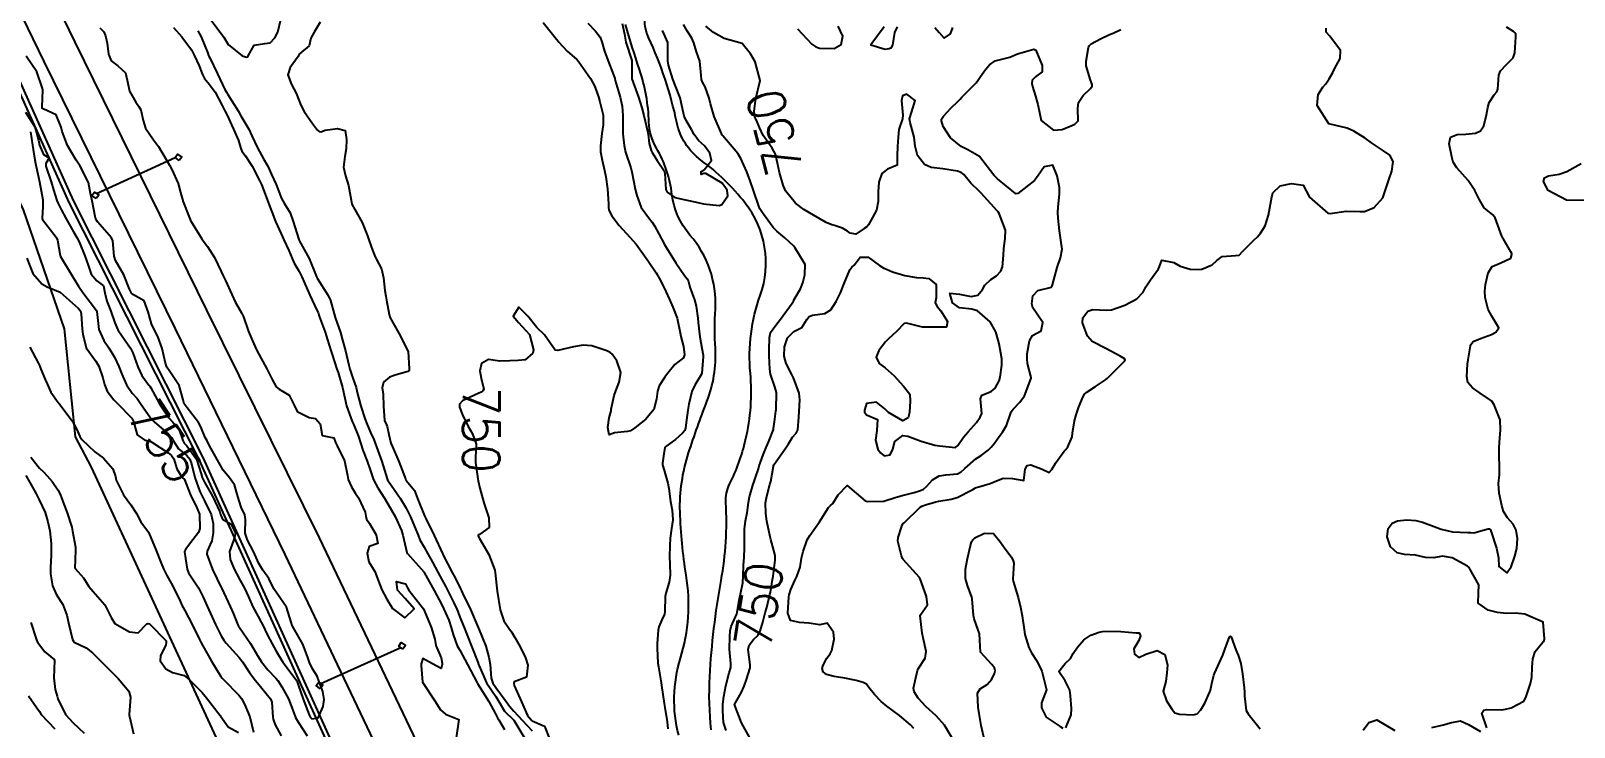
# Model space of a CAD drawing. Header units: metres. Extents: x 307586 to 320046, y 7427249 to 7434250.
# Drawn here: x 318176.6 to 318344.8, y 7430570.6 to 7430646.4 of the extents above; entities that cross this region are included whole.
import ezdxf
from ezdxf.enums import TextEntityAlignment as Align

# ---------------------------------------------------------------- set-up
doc = ezdxf.new("R2010")
doc.units = ezdxf.units.M
doc.header["$MEASUREMENT"] = 0
for name, color, linetype in [('Canaleta de Drenagem', 151, 'Continuous'), ('Cotas', 45, 'Continuous'), ('Curvas de Nivel 1m', 11, 'Continuous'), ('Curvas de Nivel 5m', 15, 'Continuous'), ('Divisa', 42, 'FENCELINE2'), ('Hidrografia', 140, 'Continuous'), ('Linha Férrea', 20, 'Continuous'), ('Portico', 45, 'Continuous')]:
    doc.layers.add(name, color=color, linetype=linetype)
doc.styles.add('Style-STANDARD', font='STANDARD.shx')
doc.linetypes.add('FENCELINE2', pattern='A,0.25,-0.1,[132,ltypeshp.shx,S=0.1,R=0,X=-0.1,Y=0],-0.1,1', length=1.45)

msp = doc.modelspace()

# ---------------------------------------------------------------- linework, layer by layer
at = {"layer": 'Canaleta de Drenagem'}
msp.add_lwpolyline([(318103.92, 7430776.75), (318112.88, 7430761.41), (318133.88, 7430725.56), (318152.43, 7430687.45), (318167.76, 7430657.96), (318181.24, 7430627.96), (318195.39, 7430599.96), (318213.18, 7430560.64), (318225.95, 7430535.02), (318233.82, 7430518.51), (318248.74, 7430488.3), (318249.61, 7430486.33), (318257.39, 7430469.78), (318263.51, 7430456.81), (318268.6, 7430444.7), (318272.32, 7430437.22), (318277.5, 7430427.77)], dxfattribs=at)
msp.add_lwpolyline([(318167.31, 7430657.74), (318180.79, 7430627.75), (318194.94, 7430599.74), (318212.73, 7430560.43), (318225.5, 7430534.8), (318233.37, 7430518.29), (318248.29, 7430488.09), (318249.15, 7430486.13), (318256.94, 7430469.57), (318263.05, 7430456.61), (318268.15, 7430444.49), (318270.79, 7430439.18), (318271.22, 7430438.22), (318261.63, 7430431.23, 0.060211), (318261.01, 7430433.34, -0.009182), (318259.25, 7430437.64, 0.042026), (318254.47, 7430447.43, -0.014111), (318250.73, 7430454.13, 0.055988), (318248.48, 7430457.47, -0.044538), (318243.92, 7430463.91, -0.060398), (318241.93, 7430468.53, -0.004092), (318239.94, 7430475.5), (318239.35, 7430477.65)], format="xyb", dxfattribs=at)
at = {"layer": 'Curvas de Nivel 1m', "flags": 128}
for points, elevation in [([(318184.17, 7430646.75), (318184.59, 7430646.33), (318184.78, 7430645.9), (318184.96, 7430645.09), (318185.09, 7430643.9), (318185.39, 7430643.16), (318186.12, 7430642.64), (318186.97, 7430641.87), (318187.22, 7430640.75), (318187.39, 7430639.87), (318188.07, 7430638.68), (318188.42, 7430638.21), (318188.62, 7430637.85), (318188.86, 7430636.66), (318189.14, 7430635.84), (318190.02, 7430634.58), (318190.54, 7430633.82), (318191.39, 7430632.42), (318191.73, 7430631.81), (318191.99, 7430631.34), (318192.71, 7430629.8), (318192.95, 7430628.81), (318193.25, 7430627.8), (318193.93, 7430626.05), (318194, 7430625.87), (318194.04, 7430625.79), (318194.22, 7430625.49), (318195.27, 7430623.77), (318195.52, 7430623.4), (318195.88, 7430622.95), (318196.64, 7430621.75), (318197.38, 7430620.22), (318197.59, 7430619.74), (318197.85, 7430619.24), (318198.53, 7430617.73), (318198.95, 7430616.86), (318199.6, 7430615.71), (318199.8, 7430615.29), (318200.37, 7430613.7), (318200.79, 7430612.67), (318201.24, 7430611.7), (318201.74, 7430610.73), (318202.31, 7430609.68), (318202.93, 7430608.47), (318203.38, 7430607.67), (318203.7, 7430607.39), (318204.8, 7430606.76), (318205.32, 7430605.65), (318205.67, 7430604.96), (318206.97, 7430604.32), (318207.66, 7430604.19), (318208.15, 7430603.61), (318208.39, 7430602.36), (318209.64, 7430602.09), (318209.85, 7430601.59), (318210, 7430601.21), (318210.81, 7430599.58), (318211.16, 7430598), (318211.23, 7430597.57), (318211.57, 7430596.76), (318212.02, 7430596.02), (318212.35, 7430595.56), (318213.08, 7430594.01), (318213.13, 7430593.55), (318213.23, 7430593.25), (318213.53, 7430592.78), (318214.28, 7430591.53), (318214.44, 7430590.59), (318213.5, 7430590.26), (318213.28, 7430589.54), (318213.48, 7430588.58), (318214.14, 7430587.53), (318214.52, 7430586.47), (318214.9, 7430585.53), (318215.43, 7430584.52), (318216.06, 7430583.51), (318217.4, 7430582.5), (318218.41, 7430583.48), (318217.43, 7430584.6), (318216.6, 7430585.51), (318216.5, 7430586.46), (318217.45, 7430586.21), (318217.69, 7430585.74), (318217.82, 7430585.49), (318219.41, 7430583.47), (318220.25, 7430581.46), (318220.66, 7430580.18), (318220.76, 7430579.46), (318221.35, 7430578.12), (318221.45, 7430577.55), (318221.46, 7430577.45), (318221.34, 7430576.95), (318220.39, 7430577.46), (318219.35, 7430578.07), (318219.16, 7430577.47), (318219.17, 7430577.3), (318219.32, 7430575.47), (318220.67, 7430573.46), (318221.28, 7430572.45), (318221.81, 7430571.98), (318223.27, 7430571.42), (318222.99, 7430569.42)], 754), ([(318192.17, 7430646.8), (318193.08, 7430645.8), (318194.14, 7430644.37), (318194.43, 7430643.79), (318194.97, 7430642.63), (318195.32, 7430641.77), (318195.57, 7430641.23), (318196.1, 7430640.61), (318196.71, 7430639.75), (318197.5, 7430638.32), (318197.79, 7430637.74), (318198.06, 7430637.19), (318198.52, 7430636.21), (318198.73, 7430635.73), (318199.25, 7430634.5), (318199.49, 7430633.72), (318199.64, 7430633.34), (318200, 7430632.85), (318200.75, 7430631.7), (318201.6, 7430630.07), (318201.78, 7430629.69), (318201.97, 7430629.21), (318202.54, 7430627.68), (318202.9, 7430626.71), (318203.31, 7430625.68), (318203.9, 7430624.33), (318204.21, 7430623.67), (318204.75, 7430622.52), (318205.12, 7430621.65), (318205.34, 7430621.12), (318205.86, 7430620.21), (318206.16, 7430619.64), (318206.42, 7430619.06), (318207.05, 7430617.63), (318207.81, 7430615.99), (318207.93, 7430615.74), (318207.98, 7430615.62), (318208.07, 7430615.34), (318208.7, 7430613.61), (318208.95, 7430612.79), (318209.32, 7430611.6), (318209.43, 7430611.27), (318209.74, 7430610.38), (318209.99, 7430609.59), (318210.11, 7430609.21), (318210.59, 7430607.58), (318210.85, 7430606.42), (318211.05, 7430605.58), (318211.66, 7430603.86), (318211.78, 7430603.57), (318212.34, 7430602.26), (318212.57, 7430601.56), (318212.83, 7430600.75), (318213.29, 7430599.54), (318213.6, 7430598.62), (318213.98, 7430597.54), (318214.45, 7430596.66), (318215.16, 7430595.52), (318215.55, 7430594.89), (318216.34, 7430593.51), (318217.02, 7430592), (318217.18, 7430591.5), (318217.5, 7430590.07), (318217.61, 7430589.61), (318217.67, 7430589.5), (318219.46, 7430587.49), (318219.48, 7430587.47), (318219.5, 7430587.43), (318220.6, 7430585.46), (318221.42, 7430583.89), (318221.64, 7430583.45), (318222.19, 7430582.23), (318222.44, 7430581.43), (318222.64, 7430580.69), (318223.09, 7430579.42), (318223.19, 7430579.24), (318223.37, 7430578.97), (318224.23, 7430577.41), (318225.25, 7430575.47), (318225.29, 7430575.4), (318225.32, 7430575.35), (318226.56, 7430573.39), (318227.28, 7430572.02), (318227.5, 7430571.6), (318227.62, 7430571.37), (318228.24, 7430570.34)], 753), ([(318194.84, 7430646.45), (318195.21, 7430645.77), (318195.91, 7430643.99), (318196.01, 7430643.76), (318196.05, 7430643.68), (318196.13, 7430643.51), (318196.98, 7430641.75), (318197.79, 7430640.05), (318197.95, 7430639.74), (318198.09, 7430639.51), (318199.24, 7430637.72), (318199.53, 7430637.19), (318200.05, 7430636.27), (318200.39, 7430635.71), (318200.73, 7430635.01), (318201.34, 7430633.7), (318202, 7430632.49), (318202.45, 7430631.69), (318202.88, 7430630.79), (318203.36, 7430629.68), (318203.95, 7430628.19), (318204.23, 7430627.67), (318204.88, 7430626.61), (318205.23, 7430625.65), (318205.84, 7430623.7), (318205.86, 7430623.64), (318205.87, 7430623.62), (318205.89, 7430623.58), (318206.95, 7430621.63), (318207.74, 7430619.73), (318207.78, 7430619.62), (318207.85, 7430619.49), (318209.03, 7430617.6), (318209.28, 7430617.06), (318209.68, 7430615.59), (318209.8, 7430615.21), (318210.37, 7430613.58), (318210.61, 7430612.73), (318210.92, 7430611.58), (318211.29, 7430610.03), (318211.4, 7430609.57), (318211.72, 7430608.61), (318212.07, 7430607.57), (318212.21, 7430607.05), (318212.58, 7430605.56), (318213.02, 7430604.2), (318213.27, 7430603.55), (318213.38, 7430603.28), (318213.64, 7430602.69), (318214.02, 7430601.92), (318214.16, 7430601.53), (318214.45, 7430600.71), (318214.88, 7430599.53), (318215.47, 7430597.63), (318215.51, 7430597.52), (318215.58, 7430597.4), (318216.88, 7430595.51), (318217.55, 7430594.42), (318218, 7430593.49), (318218.46, 7430592.42), (318218.83, 7430591.48), (318219.03, 7430591), (318219.5, 7430590.19), (318219.91, 7430589.47), (318220.39, 7430588.55), (318220.98, 7430587.45), (318221.45, 7430586.6), (318221.86, 7430585.86), (318222.07, 7430585.44), (318222.68, 7430584.18), (318223.04, 7430583.43), (318223.16, 7430583.17), (318223.4, 7430582.56), (318223.87, 7430581.42), (318224.19, 7430580.61), (318224.65, 7430579.41), (318225.35, 7430577.67), (318225.43, 7430577.4), (318225.48, 7430577.26), (318226.3, 7430575.39), (318227.3, 7430573.91), (318227.64, 7430573.37), (318228.24, 7430572.33), (318229.27, 7430571.35), (318230.48, 7430569.34)], 752), ([(318196.18, 7430647.76), (318197.67, 7430645.74), (318198.15, 7430644.95), (318199.66, 7430643.72), (318200.02, 7430643.6), (318200.13, 7430643.58), (318200.25, 7430643.59), (318200.33, 7430643.71), (318200.97, 7430644.88), (318202.15, 7430645.05), (318202.71, 7430645.13), (318203.23, 7430645.68), (318203.56, 7430646.29), (318203.89, 7430647.67)], 751), ([(318208.18, 7430647.38), (318207.5, 7430646.3), (318207.16, 7430645.63), (318206.98, 7430644.8), (318206.14, 7430644.11), (318205.89, 7430643.89), (318205.76, 7430643.65), (318204.91, 7430642.44), (318204.66, 7430641.66), (318205.04, 7430640.59), (318205.54, 7430639.65), (318206.07, 7430638.33), (318206.43, 7430637.64), (318207.32, 7430636.36), (318207.88, 7430635.62), (318208.04, 7430635.47), (318208.22, 7430635.44), (318208.72, 7430635.61), (318210.05, 7430635.81), (318210.89, 7430635.58), (318211.02, 7430634.59), (318211.01, 7430633.58), (318210.85, 7430632.74), (318210.7, 7430631.58), (318210.91, 7430630.65), (318211.26, 7430629.58), (318211.55, 7430627.98), (318211.63, 7430627.57), (318211.94, 7430626.97), (318212.75, 7430625.56), (318213.34, 7430624.12), (318213.51, 7430623.55), (318213.88, 7430622.54), (318214.16, 7430621.83), (318214.32, 7430621.54), (318214.85, 7430620.52), (318215.05, 7430619.53), (318215.21, 7430618.15), (318215.32, 7430617.53), (318215.38, 7430617.09), (318215.67, 7430615.52), (318215.8, 7430615.16), (318216.73, 7430613.51), (318217.75, 7430611.5), (318217.85, 7430609.62), (318217.86, 7430609.5), (318217.83, 7430609.4), (318217.73, 7430609.32), (318216.32, 7430608.92), (318215.72, 7430608.69), (318215.07, 7430608.18), (318214.93, 7430607.53), (318215.02, 7430606.85), (318215.05, 7430605.53), (318215.19, 7430603.99), (318215.38, 7430603.52), (318215.45, 7430603.32), (318215.64, 7430602.47), (318215.88, 7430601.52), (318216.04, 7430601.11), (318216.72, 7430599.51), (318217.45, 7430597.63), (318217.51, 7430597.5), (318217.58, 7430597.41), (318218.43, 7430596.35), (318218.78, 7430595.48), (318219.53, 7430593.6), (318219.6, 7430593.47), (318219.68, 7430593.32), (318220.6, 7430591.46), (318221.49, 7430589.5), (318221.51, 7430589.47), (318221.52, 7430589.45), (318221.54, 7430589.4), (318222.56, 7430587.43), (318222.86, 7430586.83), (318223.45, 7430585.65), (318223.56, 7430585.42), (318223.68, 7430585.18), (318224.53, 7430583.41), (318225.39, 7430581.44), (318225.41, 7430581.4), (318225.43, 7430581.36), (318226.2, 7430579.39), (318226.55, 7430578.19), (318226.68, 7430577.39), (318226.79, 7430575.93), (318226.98, 7430575.38), (318227.32, 7430574.88), (318228.45, 7430573.36), (318228.8, 7430572.87), (318229.28, 7430572.33), (318230.18, 7430571.34), (318231.26, 7430570.16)], 751), ([(318237.32, 7430647.27), (318238.17, 7430646.42), (318238.68, 7430645.76), (318238.87, 7430645.25), (318239.15, 7430644.24), (318239.5, 7430643.24), (318240.12, 7430641.63), (318240.26, 7430641.23), (318240.32, 7430641.02), (318240.86, 7430639.22), (318241.07, 7430638.23), (318241.16, 7430637.22), (318241.15, 7430636.12), (318241.15, 7430635.22), (318241.29, 7430633.96), (318241.45, 7430633.22), (318242, 7430631.5), (318242.1, 7430631.21), (318242.13, 7430631.07), (318242.5, 7430629.2), (318242.66, 7430628.51), (318243.14, 7430627.2), (318243.93, 7430626.1), (318244.34, 7430625.6), (318244.61, 7430625.18), (318245.08, 7430624.34), (318245.7, 7430623.16), (318245.9, 7430622.8), (318246.91, 7430621.15), (318247.86, 7430619.78), (318248.15, 7430619.43), (318248.29, 7430619.13), (318248.44, 7430618.53), (318248.94, 7430617.12), (318249.13, 7430616.44), (318249.31, 7430615.12), (318249.34, 7430614.66), (318249.55, 7430613.11), (318249.76, 7430611.85), (318249.9, 7430611.11), (318249.91, 7430610.95), (318249.76, 7430609.11), (318249.75, 7430609.09), (318249.73, 7430609.05), (318248.99, 7430607.84), (318248.65, 7430607.13), (318248.32, 7430605.76), (318248.23, 7430605.13), (318248.02, 7430603.49), (318247.98, 7430603.14), (318247.89, 7430602.9), (318247.66, 7430602.62), (318246.88, 7430601.91), (318245.84, 7430601.16), (318245.74, 7430601.05), (318245.62, 7430600.35), (318245.45, 7430599.33), (318245.46, 7430599.16), (318245.61, 7430598.67), (318246.06, 7430597.16), (318246.17, 7430596.56), (318246.33, 7430595.15), (318246.51, 7430594.2), (318246.59, 7430593.15), (318246.45, 7430592.23), (318246.29, 7430591.15), (318246.27, 7430590.38), (318246.24, 7430589.15), (318246.26, 7430588.37), (318246.32, 7430587.15), (318246.21, 7430586.39), (318245.82, 7430585.16), (318245.77, 7430584.83), (318245.73, 7430583.16), (318245.67, 7430582.9), (318245.41, 7430582.28), (318245.08, 7430581.49), (318244.99, 7430581.16), (318244.87, 7430579.68), (318244.87, 7430579.17), (318244.97, 7430577.54), (318245.02, 7430577.16), (318245.33, 7430575.41), (318245.36, 7430575.16), (318245.36, 7430575.12), (318245.65, 7430573.16), (318245.73, 7430572.73), (318245.98, 7430571.15), (318246.04, 7430570.38)], 749), ([(318241.08, 7430647.22), (318241.31, 7430646.08), (318241.48, 7430645.22), (318242.14, 7430643.21), (318242.11, 7430641.21), (318242.86, 7430639.2), (318243.21, 7430638.06), (318243.44, 7430637.2), (318243.86, 7430635.38), (318243.89, 7430635.19), (318244.03, 7430634.15), (318244.24, 7430633.41), (318244.36, 7430633.19), (318244.88, 7430632.3), (318245.65, 7430631.17), (318245.73, 7430630.9), (318245.84, 7430629.16), (318245.97, 7430628.86), (318246.82, 7430628.29), (318247.96, 7430628.02), (318249.33, 7430627.75), (318249.95, 7430627.59), (318251.64, 7430627.4), (318251.95, 7430627.52), (318252.59, 7430628.46), (318252.5, 7430629.08), (318251.98, 7430629.86), (318250.2, 7430630.9), (318249.99, 7430630.9), (318249.68, 7430630.8), (318249.68, 7430631.11), (318249.89, 7430631.22), (318250, 7430631.28), (318250.8, 7430632.32), (318250.61, 7430633.1), (318250.03, 7430633.9), (318249.4, 7430634.48), (318248.93, 7430635.13), (318248.61, 7430635.7), (318248.06, 7430636.68), (318247.83, 7430637.14), (318247.74, 7430637.47), (318247.4, 7430639.15), (318246.93, 7430640.32), (318246.59, 7430641.16), (318246.14, 7430642.69), (318246.06, 7430643.16), (318246.06, 7430645.06), (318246.05, 7430645.16), (318245.47, 7430646.47)], 748), ([(318252.4, 7430570.21), (318252.13, 7430571.08), (318252.04, 7430572.34), (318252.06, 7430573.08), (318252.16, 7430573.93), (318252.36, 7430575.07), (318252.75, 7430576.48), (318252.9, 7430577.07), (318252.9, 7430577.51), (318252.78, 7430579.07), (318252.79, 7430580.47), (318252.83, 7430581.07), (318252.94, 7430581.53), (318253.42, 7430582.6), (318253.57, 7430582.91), (318253.62, 7430583.06), (318253.86, 7430584.63), (318253.95, 7430585.05), (318254.21, 7430586.3), (318254.27, 7430587.05), (318254.29, 7430588.24), (318254.36, 7430589.05), (318254.42, 7430590.13), (318254.42, 7430591.05), (318254.42, 7430592.16), (318254.51, 7430593.05), (318254.69, 7430593.91), (318254.84, 7430595.05), (318254.95, 7430595.66), (318255.36, 7430597.04), (318255.41, 7430597.22), (318255.59, 7430597.77), (318255.92, 7430598.73), (318256, 7430599.04), (318256.42, 7430600.23), (318256.78, 7430601.03), (318257.03, 7430601.64), (318257.55, 7430603.02), (318257.58, 7430603.11), (318257.67, 7430603.84), (318257.82, 7430605.02), (318257.84, 7430605.17), (318257.88, 7430607.02), (318257.71, 7430607.64), (318257.25, 7430609.02), (318257.18, 7430609.59), (318257.1, 7430611.03), (318257.09, 7430611.7), (318257.14, 7430613.03), (318257.25, 7430613.56), (318257.8, 7430614.38), (318258.31, 7430615.01), (318259.6, 7430616.77), (318259.73, 7430616.99), (318259.77, 7430617.05), (318259.83, 7430617.16), (318260.5, 7430618.33), (318260.75, 7430618.98), (318260.99, 7430619.85), (318261.01, 7430620.98), (318259.9, 7430622.85), (318259.77, 7430622.99), (318258.8, 7430623.89), (318257.92, 7430624.62), (318257.53, 7430625.02), (318256.37, 7430626.6), (318256.08, 7430627.04), (318255.95, 7430627.32), (318255.37, 7430629.05), (318255.03, 7430630.1), (318254.67, 7430631.06), (318254.01, 7430632.52), (318253.66, 7430633.07), (318252.04, 7430634.99), (318251.97, 7430635.09), (318251.9, 7430635.24), (318251.09, 7430637.1), (318250.7, 7430638.49), (318250.54, 7430639.11), (318250.1, 7430640.32), (318249.84, 7430640.85), (318249.72, 7430641.12), (318249.67, 7430641.57), (318249.54, 7430643.12), (318249.17, 7430644.15), (318248.89, 7430645.13), (318248.67, 7430645.63), (318248.18, 7430646.36), (318247.77, 7430647.14)], 749), ([(318272.87, 7430570.43), (318272.49, 7430570.83), (318271.29, 7430571.86), (318269.91, 7430572.86), (318269.31, 7430573.39), (318268.58, 7430574.15), (318267.96, 7430574.89), (318267.69, 7430575.26), (318267.33, 7430575.46), (318266.58, 7430575.65), (318265.33, 7430575.92), (318264.18, 7430576.08), (318263.34, 7430576.3), (318262.99, 7430576.6), (318262.88, 7430576.95), (318262.97, 7430577.33), (318263.36, 7430578.08), (318263.74, 7430578.56), (318263.92, 7430578.93), (318264.16, 7430580.16), (318264.11, 7430580.93), (318263.41, 7430581.89), (318262.63, 7430581.73), (318261.41, 7430581.89), (318260.39, 7430581.99), (318259.41, 7430582.19), (318259.14, 7430582.99), (318259.23, 7430584.78), (318259.27, 7430584.99), (318259.45, 7430585.59), (318259.9, 7430586.54), (318260.12, 7430586.98), (318260.47, 7430587.99), (318260.63, 7430588.98), (318260.78, 7430589.7), (318261.25, 7430590.97), (318261.34, 7430591.15), (318261.52, 7430591.45), (318262.15, 7430592.34), (318262.56, 7430592.95), (318263.56, 7430594.5), (318263.78, 7430594.72), (318264.04, 7430594.94), (318264.6, 7430595.9), (318265.58, 7430596.92), (318267.57, 7430595.25), (318267.82, 7430595.15), (318269.57, 7430595.21), (318270.83, 7430595.6), (318271.57, 7430595.82), (318272.9, 7430596.15), (318273.58, 7430596.36), (318273.9, 7430596.5), (318274.24, 7430596.81), (318274.88, 7430597.52), (318275.6, 7430597.94), (318276.33, 7430598.06), (318277.6, 7430598.19), (318278, 7430598.38), (318278.42, 7430598.77), (318279.62, 7430599.8), (318280.19, 7430600.18), (318280.94, 7430600.74), (318281.28, 7430601.09), (318281.64, 7430601.53), (318282.15, 7430602.23), (318282.5, 7430602.72), (318282.94, 7430603.45), (318283.39, 7430604.71), (318283.47, 7430604.92), (318283.69, 7430605.22), (318284.42, 7430605.98), (318284.9, 7430606.69), (318285.64, 7430608.59), (318285.63, 7430608.68), (318285.25, 7430610.19), (318285.2, 7430610.69), (318285.21, 7430611.24), (318285.46, 7430612.68), (318285.79, 7430613.24), (318286.72, 7430613.74), (318286.9, 7430614.67), (318285.83, 7430616.25), (318285.7, 7430616.68), (318285.84, 7430617.57), (318286.38, 7430618.14), (318287.85, 7430618.53), (318287.93, 7430618.66), (318287.96, 7430618.77), (318288.46, 7430620.65), (318288.83, 7430621.71), (318289.03, 7430622.64), (318288.89, 7430623.63), (318288.73, 7430624.65), (318288.58, 7430626.02), (318288.54, 7430626.65), (318288.58, 7430627.27), (318288.71, 7430628.65), (318288.71, 7430629.38), (318288.48, 7430630.65), (318288.01, 7430631.81), (318287.07, 7430631.61), (318286.39, 7430630.68), (318286.23, 7430630.44), (318285.99, 7430630.14), (318284.2, 7430628.71), (318283.97, 7430628.69), (318283.93, 7430628.71), (318281.99, 7430630.3), (318281.57, 7430630.73), (318280.02, 7430632.75), (318278.73, 7430633.47), (318278.03, 7430633.85), (318276.85, 7430634.79), (318276.06, 7430636.03), (318275.88, 7430636.62), (318275.88, 7430636.8), (318275.93, 7430636.94), (318276.07, 7430637.13), (318276.88, 7430638), (318277.68, 7430638.78), (318277.89, 7430638.99), (318278.1, 7430639.2), (318279.64, 7430640.76), (318279.84, 7430641.03), (318280.12, 7430641.46), (318280.67, 7430642.21), (318281.11, 7430642.74), (318281.72, 7430643.17), (318282.15, 7430643.29), (318283.31, 7430643.56), (318284.16, 7430643.92), (318285.93, 7430644.45), (318286.16, 7430644.34), (318286.85, 7430642.67), (318286.84, 7430641.97), (318286.12, 7430641.44), (318285.75, 7430641.06), (318285.73, 7430640.69), (318285.79, 7430640.37), (318286.1, 7430639.31), (318286.31, 7430638.68), (318286.36, 7430638.41), (318286.73, 7430636.67), (318288.06, 7430635.62), (318289.01, 7430635.69), (318290.07, 7430636.13), (318290.41, 7430636.28), (318290.76, 7430636.62), (318290.74, 7430637.97), (318290.79, 7430638.62), (318291.32, 7430639.4), (318292.11, 7430640.17), (318292.3, 7430640.42), (318292.3, 7430640.61), (318292.12, 7430641.05), (318291.64, 7430642.62), (318291.64, 7430643.12), (318291.88, 7430644.61), (318291.95, 7430644.82), (318292.17, 7430645.01), (318293.2, 7430645.58), (318294.18, 7430646.05), (318294.57, 7430646.2), (318295.41, 7430646.57)], 751), ([(318277.26, 7430569.03), (318276.18, 7430570.79), (318275.29, 7430571.8), (318274.16, 7430572.81), (318273.31, 7430573.74), (318272.9, 7430574.41), (318272.82, 7430574.83), (318273.27, 7430576.75), (318273.3, 7430576.82), (318273.34, 7430576.92), (318274.09, 7430578.08), (318274.19, 7430578.81), (318273.89, 7430580.32), (318273.78, 7430580.82), (318273.53, 7430582.71), (318273.58, 7430582.82), (318274.35, 7430583.9), (318274.24, 7430584.81), (318273.53, 7430586.75), (318273.5, 7430586.82), (318273.46, 7430586.88), (318271.69, 7430588.85), (318271.61, 7430588.96), (318271.5, 7430589.25), (318271.12, 7430590.85), (318271.14, 7430591.23), (318271.54, 7430592.46), (318271.67, 7430592.72), (318271.8, 7430592.85), (318273.56, 7430594.53), (318273.71, 7430594.67), (318274.11, 7430594.81), (318275.25, 7430595.12), (318275.57, 7430595.21), (318276.94, 7430595.42), (318277.57, 7430595.58), (318279.3, 7430596.48), (318279.58, 7430596.64), (318279.66, 7430596.67), (318279.93, 7430596.75), (318281.19, 7430597.14), (318281.6, 7430597.31), (318282.58, 7430597.69), (318283.6, 7430597.68), (318284.84, 7430597.45), (318285, 7430598.69), (318285.22, 7430599.08), (318285.62, 7430599.17), (318286.84, 7430598.67), (318287.61, 7430598.33), (318287.88, 7430598.66), (318288.29, 7430599.32), (318289.25, 7430600.64), (318289.43, 7430600.84), (318289.64, 7430601.13), (318290.09, 7430602.19), (318290.16, 7430602.62), (318290.36, 7430603.94), (318290.55, 7430604.62), (318290.83, 7430605.49), (318291.31, 7430606.61), (318291.47, 7430606.86), (318291.72, 7430607.08), (318292.64, 7430607.68), (318293.73, 7430608.41), (318293.96, 7430608.59), (318295.75, 7430610.38), (318295.84, 7430610.47), (318295.87, 7430610.56), (318295.76, 7430610.73), (318295.35, 7430610.98), (318293.77, 7430611.82), (318292.3, 7430612.6), (318291.79, 7430613.17), (318291.23, 7430614.62), (318291.27, 7430615.16), (318291.82, 7430615.89), (318292.35, 7430616.08), (318293.82, 7430616), (318294.38, 7430616.03), (318295.83, 7430616.56), (318297.15, 7430617.23), (318297.85, 7430617.97), (318298.14, 7430618.54), (318298.63, 7430619.3), (318299.53, 7430620.52), (318299.64, 7430620.75), (318299.89, 7430621.45), (318301.19, 7430621.19), (318301.88, 7430620.8), (318302.97, 7430620.48), (318303.87, 7430620.43), (318304.23, 7430620.46), (318305.38, 7430620.95), (318305.89, 7430621.43), (318306.47, 7430621.86), (318307.9, 7430621.95), (318308.32, 7430621.99), (318308.66, 7430622.41), (318309.92, 7430623.65), (318310.31, 7430624), (318310.63, 7430624.38), (318311.13, 7430625.18), (318311.51, 7430626.37), (318311.58, 7430626.75), (318311.87, 7430628.37), (318311.89, 7430628.46), (318311.98, 7430628.8), (318312.77, 7430629.57), (318313.99, 7430629.81), (318315.28, 7430629.62), (318315.97, 7430628.32), (318317.96, 7430626.58), (318318.21, 7430626.55), (318319.96, 7430626.78), (318321.45, 7430626.76), (318321.96, 7430626.76), (318323.02, 7430627.18), (318323.97, 7430628.23), (318324.6, 7430630.22), (318324.93, 7430631.14), (318325.08, 7430632.21), (318324.72, 7430632.91), (318324.03, 7430633.36), (318322.73, 7430634.24), (318322.05, 7430634.76), (318320.8, 7430635.52), (318320.07, 7430635.83), (318318.07, 7430636.3), (318316.79, 7430638.31), (318316.9, 7430639.51), (318317.44, 7430640.31), (318317.75, 7430640.67), (318318.13, 7430641.21), (318318.52, 7430641.91), (318318.71, 7430642.29), (318319.3, 7430643.43), (318319.33, 7430644.28), (318318.19, 7430645.86), (318317.78, 7430646.3), (318317.79, 7430646.72)], 752), ([(318335.29, 7430570.49), (318334.74, 7430572.09), (318334.96, 7430572.43), (318335.31, 7430572.49), (318336.89, 7430572.48), (318337.31, 7430572.52), (318337.95, 7430572.69), (318339.32, 7430573.4), (318339.53, 7430573.82), (318339.61, 7430574.03), (318340.04, 7430575.33), (318340.19, 7430576.02), (318340.25, 7430577.13), (318340.31, 7430578.02), (318340.57, 7430578.83), (318341.4, 7430579.82), (318341.49, 7430579.92), (318341.55, 7430580.01), (318341.59, 7430580.2), (318341.42, 7430582.01), (318339.43, 7430582.9), (318338.4, 7430583.01), (318337.43, 7430582.97), (318336.44, 7430583.06), (318335.44, 7430583.33), (318334.36, 7430584.09), (318334.39, 7430585.16), (318334.43, 7430586.09), (318333.49, 7430587.77), (318333.35, 7430587.96), (318333.2, 7430588.1), (318331.51, 7430589.03), (318330.46, 7430589.19), (318329.51, 7430589.01), (318328.62, 7430589.05), (318327.51, 7430589.3), (318326.31, 7430589.4), (318325.51, 7430589.58), (318324.81, 7430590.21), (318324.43, 7430591.31), (318324.54, 7430592.21), (318324.97, 7430592.79), (318325.55, 7430593.06), (318326.59, 7430593.15), (318327.55, 7430593.1), (318328.29, 7430592.91), (318329.55, 7430592.42), (318330.33, 7430592.14), (318331.54, 7430591.87), (318333.24, 7430591.8), (318333.54, 7430591.77), (318333.88, 7430591.75), (318335.04, 7430592.09), (318335.44, 7430592.18), (318335.54, 7430592.19), (318335.68, 7430592.08), (318335.77, 7430591.85), (318336.36, 7430590.07), (318336.56, 7430589.02), (318336.6, 7430588.07), (318337.49, 7430587.39), (318337.93, 7430588.05), (318338.36, 7430589.2), (318338.58, 7430590.04), (318338.62, 7430591.13), (318338.48, 7430592.05), (318338.18, 7430592.68), (318337.56, 7430593.4), (318337.11, 7430594.06), (318336.91, 7430594.72), (318336.64, 7430596.07), (318336.56, 7430597.12), (318336.66, 7430598.07), (318336.68, 7430599.01), (318336.62, 7430600.07), (318336.65, 7430601.07), (318336.7, 7430602.07), (318336.77, 7430602.97), (318336.75, 7430604.07), (318336.1, 7430605.68), (318335.84, 7430606.08), (318335.71, 7430606.2), (318334.58, 7430606.96), (318333.73, 7430607.53), (318333.23, 7430608.12), (318333.12, 7430608.74), (318333.2, 7430610.12), (318333.27, 7430610.61), (318333.53, 7430612.11), (318333.57, 7430612.32), (318333.79, 7430612.59), (318334.6, 7430612.91), (318335.8, 7430613.37), (318336.27, 7430613.6), (318336.6, 7430614.07), (318335.82, 7430615.36), (318335.44, 7430616.09), (318335.12, 7430617.37), (318335.09, 7430618.09), (318335.16, 7430618.8), (318335.45, 7430620.09), (318335.89, 7430620.75), (318336.81, 7430621.16), (318337.9, 7430621.67), (318338.03, 7430622.06), (318338.02, 7430622.17), (318337.91, 7430622.37), (318336.91, 7430624.07), (318336.35, 7430625.68), (318336.2, 7430626.08), (318335.96, 7430626.4), (318335.02, 7430627.15), (318334.44, 7430628.1), (318333.99, 7430629.06), (318333.25, 7430630.12), (318332.02, 7430631.53), (318331.64, 7430632.13), (318331.47, 7430632.7), (318331.19, 7430634.14), (318331.32, 7430634.87), (318332.06, 7430635.16), (318333.01, 7430635.17), (318334.06, 7430635.28), (318334.6, 7430635.56), (318334.95, 7430636.1), (318335.26, 7430637.27), (318335.4, 7430638.09), (318335.55, 7430638.64), (318336.11, 7430639.46), (318336.39, 7430639.8), (318336.49, 7430640.08), (318336.61, 7430641.6), (318336.79, 7430642.07), (318337.45, 7430642.77), (318338.16, 7430643.51), (318338.34, 7430644.06), (318338.46, 7430645.78), (318338.45, 7430646.06), (318338.36, 7430646.22), (318338.2, 7430646.37), (318337.43, 7430646.84)], 753), ([(318176.06, 7430637.56), (318177.08, 7430635.99), (318177.49, 7430634.52), (318177.58, 7430633.98), (318178, 7430632.98), (318178.62, 7430632.59), (318178.27, 7430631.98), (318178.26, 7430631.71), (318178.84, 7430629.97), (318179.11, 7430629.12), (318179.48, 7430627.96), (318179.6, 7430627.62), (318179.93, 7430626.97), (318180.5, 7430625.94), (318181.3, 7430624.54), (318181.64, 7430623.93), (318181.89, 7430623.44), (318182.53, 7430621.92), (318182.87, 7430620.91), (318183.22, 7430619.92), (318183.84, 7430619.22), (318184.57, 7430618.64), (318184.7, 7430617.9), (318184.91, 7430616.99), (318185.34, 7430615.89), (318185.78, 7430614.61), (318186.13, 7430613.88), (318186.93, 7430612.7), (318187.49, 7430611.86), (318187.75, 7430611.35), (318188.29, 7430609.85), (318188.75, 7430608.88), (318189.49, 7430607.83), (318189.59, 7430607.72), (318189.7, 7430607.53), (318190.65, 7430605.82), (318191.66, 7430604.28), (318192.12, 7430603.81), (318192.81, 7430602.97), (318193.2, 7430601.79), (318193.35, 7430601.5), (318193.63, 7430601.23), (318194.68, 7430599.77), (318195.2, 7430598.16), (318195.3, 7430597.76), (318195.58, 7430597.19), (318196.44, 7430595.75), (318197.23, 7430594.05), (318197.32, 7430593.74), (318197.53, 7430593.22), (318198.47, 7430592.68), (318198.95, 7430591.72), (318198.71, 7430590.93), (318198.29, 7430589.73), (318198.35, 7430588.86), (318198.84, 7430587.72), (318199.04, 7430587.3), (318199.45, 7430586.56), (318199.92, 7430585.71), (318200.37, 7430584.76), (318200.84, 7430583.7), (318201.4, 7430582.63), (318201.74, 7430582.03), (318201.9, 7430581.68), (318202.4, 7430580.69), (318202.94, 7430579.67), (318203.36, 7430578.84), (318204.08, 7430577.65), (318205.33, 7430576.01), (318205.63, 7430575.64), (318205.77, 7430575.18), (318206.33, 7430573.63), (318206.97, 7430571.93), (318207.1, 7430571.62), (318207.27, 7430571.48), (318207.94, 7430571.61), (318208.49, 7430572.81), (318208.6, 7430573.6), (318208.45, 7430574.46), (318208.03, 7430575.61), (318207.85, 7430576.13), (318207.34, 7430576.94), (318207, 7430577.62), (318206.83, 7430578.15), (318206.27, 7430579.63), (318205.39, 7430581.15), (318205.12, 7430581.64), (318205.01, 7430582.03), (318204.48, 7430583.65), (318203.44, 7430585.19), (318203.13, 7430585.66), (318202.57, 7430586.79), (318201.9, 7430587.68), (318201.47, 7430588.39), (318200.9, 7430589.7), (318200.25, 7430590.96), (318199.98, 7430591.71), (318200.04, 7430593.19), (318199.95, 7430593.71), (318199.55, 7430594.54), (318199.19, 7430595.72), (318198.83, 7430596.98), (318198.3, 7430597.73), (318197.6, 7430598.59), (318196.94, 7430599.75), (318196.08, 7430601.3), (318195.84, 7430601.76), (318195.64, 7430602.15), (318195.16, 7430603.28), (318194.92, 7430603.77), (318193.68, 7430605.37), (318193.36, 7430605.79), (318193.23, 7430606.25), (318192.8, 7430607.8), (318191.72, 7430609.42), (318191.45, 7430609.81), (318191.31, 7430610.23), (318190.96, 7430611.82), (318190.47, 7430613.12), (318190.13, 7430613.83), (318189.78, 7430614.51), (318189.41, 7430615.84), (318188.99, 7430617.01), (318187.82, 7430617.69), (318187.61, 7430617.86), (318187.39, 7430618.3), (318186.76, 7430619.87), (318185.87, 7430621.4), (318185.7, 7430621.88), (318185.57, 7430623.57), (318185.44, 7430623.89), (318183.92, 7430625.62), (318183.72, 7430625.91), (318183.63, 7430626.21), (318183.31, 7430627.92), (318183.15, 7430628.72), (318182.91, 7430629.92), (318181.99, 7430631.77), (318181.88, 7430631.93), (318181.59, 7430632.34), (318180.65, 7430633.94), (318180.04, 7430635.46), (318179.95, 7430635.95), (318179.38, 7430637.29), (318178.06, 7430637.89), (318177.89, 7430637.98), (318177.88, 7430638.17), (318177.93, 7430639.98), (318177.92, 7430640.15), (318177.3, 7430641.99), (318176.13, 7430643.69)], 754), ([(318345.97, 7430627.96), (318343.97, 7430627.99), (318341.99, 7430629.04), (318341.47, 7430630.02), (318341.58, 7430630.44), (318342.01, 7430630.65), (318343.19, 7430630.82), (318344.01, 7430631.1), (318345.59, 7430631.97)], 754), ([(318176.19, 7430621.67), (318176.86, 7430619.99), (318177.83, 7430618.89), (318178.4, 7430618.54), (318179.82, 7430617.95), (318181.81, 7430616.24), (318182.04, 7430615.93), (318182.11, 7430615.61), (318182.23, 7430613.93), (318182.29, 7430613.41), (318182.67, 7430611.92), (318183.73, 7430610.45), (318184.06, 7430609.91), (318184.47, 7430608.65), (318184.68, 7430607.9), (318184.97, 7430607.17), (318185.69, 7430606.25), (318186.05, 7430605.88), (318187.66, 7430604.25), (318187.84, 7430603.86), (318188.23, 7430602.44), (318189.06, 7430601.84), (318189.63, 7430601.72), (318189.83, 7430601.63), (318191.61, 7430600.48), (318191.97, 7430600.16), (318192.23, 7430599.8), (318192.53, 7430598.73), (318193.14, 7430597.79), (318193.37, 7430597.57), (318193.58, 7430597.1), (318194.09, 7430595.77), (318194.65, 7430594.66), (318195.03, 7430593.77), (318195.07, 7430592.21), (318194.9, 7430591.77), (318194.3, 7430590.98), (318193.49, 7430589.93), (318193.41, 7430589.78), (318193.4, 7430589.69), (318193.48, 7430588.94), (318193.66, 7430587.78), (318193.83, 7430587.4), (318194.9, 7430585.77), (318195.43, 7430584.75), (318195.86, 7430583.76), (318196.2, 7430582.95), (318196.76, 7430581.75), (318197.38, 7430580.54), (318197.68, 7430580.04), (318197.92, 7430579.73), (318199.35, 7430578.15), (318199.69, 7430577.71), (318200.48, 7430576.55), (318201.08, 7430575.69), (318201.32, 7430575.4), (318202.75, 7430573.67), (318202.91, 7430573.29), (318203, 7430571.66), (318203.05, 7430571.44), (318203.26, 7430570.84), (318203.93, 7430569.65)], 756), ([(318176.52, 7430611.99), (318177.45, 7430610.26), (318177.58, 7430609.98), (318177.72, 7430609.59), (318178.2, 7430608.46), (318178.4, 7430607.97), (318178.8, 7430607.07), (318179.61, 7430605.95), (318179.68, 7430605.86), (318181.14, 7430603.94), (318181.64, 7430603.02), (318181.97, 7430602.26), (318182.19, 7430601.92), (318183.61, 7430600.56), (318184.55, 7430599.89), (318185.59, 7430598.71), (318185.85, 7430597.88), (318185.95, 7430597.5), (318186.72, 7430595.87), (318187.55, 7430594.8), (318188.14, 7430593.85), (318188.61, 7430592.93), (318189.46, 7430591.83), (318189.51, 7430591.74), (318190.29, 7430589.82), (318190.84, 7430588.44), (318191.1, 7430587.81), (318191.46, 7430587.1), (318191.92, 7430586.28), (318192.18, 7430585.8), (318192.9, 7430584.31), (318193.14, 7430583.78), (318193.23, 7430583.6), (318193.41, 7430583.27), (318194.2, 7430581.77), (318195.02, 7430580.12), (318195.19, 7430579.76), (318195.37, 7430579.42), (318196.32, 7430577.75), (318197.33, 7430576.11), (318197.49, 7430575.9), (318197.65, 7430575.74), (318199.3, 7430574.07), (318199.59, 7430573.71), (318199.92, 7430573.07), (318200.49, 7430571.7), (318200.91, 7430570.04)], 757), ([(318176.64, 7430599.99), (318177.59, 7430598.79), (318178, 7430598.39), (318178.42, 7430597.97), (318178.95, 7430597.34), (318179.57, 7430596.43), (318179.82, 7430595.95), (318180.03, 7430595.47), (318180.59, 7430593.94), (318181.09, 7430592.36), (318181.19, 7430591.93), (318181.49, 7430590.19), (318181.52, 7430589.93), (318181.47, 7430588.78), (318181.44, 7430587.96), (318181.44, 7430587.93), (318181.46, 7430587.88), (318182.36, 7430586.83), (318182.97, 7430585.91), (318183.43, 7430585.36), (318184.7, 7430583.89), (318185.4, 7430582.51), (318185.8, 7430581.88), (318187.38, 7430580.95), (318188.35, 7430580.87), (318189.29, 7430581.83), (318189.39, 7430581.88), (318189.58, 7430581.83), (318191.37, 7430579.97), (318191.39, 7430579.84), (318191.4, 7430579.81), (318191.36, 7430579.52), (318190.78, 7430578.39), (318190.74, 7430577.82), (318191.33, 7430576.93), (318192.07, 7430576.53), (318193.33, 7430576.2), (318193.9, 7430575.77), (318195.3, 7430574.34), (318195.78, 7430573.76), (318197.27, 7430571.83), (318197.32, 7430571.78), (318197.35, 7430571.74), (318198.14, 7430570.61), (318199.26, 7430569.99)], 758), ([(318176.1, 7430597.99), (318176.82, 7430596.74), (318177.21, 7430595.98), (318177.55, 7430595.35), (318178.2, 7430593.97), (318178.5, 7430592.95), (318178.7, 7430591.96), (318178.86, 7430590.59), (318178.87, 7430589.96), (318178.84, 7430589.33), (318178.78, 7430587.96), (318178.78, 7430587.28), (318178.99, 7430585.96), (318179.43, 7430585), (318180.11, 7430583.94), (318180.56, 7430582.78), (318180.73, 7430581.94), (318181.16, 7430580.14), (318181.27, 7430579.93), (318181.36, 7430579.85), (318182.66, 7430579.22), (318183.35, 7430578.69), (318184.15, 7430577.89), (318185.33, 7430576.72), (318186.17, 7430575.87), (318187.3, 7430574.49), (318187.49, 7430573.86), (318187.35, 7430571.94), (318187.36, 7430571.86), (318187.39, 7430571.74), (318187.82, 7430569.85)], 759), ([(318280.49, 7430569.5), (318280.19, 7430570.74), (318279.97, 7430572.07), (318279.88, 7430572.74), (318279.79, 7430574.27), (318280.07, 7430574.74), (318280.83, 7430575.24), (318281.34, 7430575.8), (318281.64, 7430576.43), (318281.7, 7430576.72), (318281.66, 7430577.03), (318281.36, 7430577.4), (318280.12, 7430578.74), (318280.06, 7430580.07), (318280, 7430580.74), (318279.42, 7430582.39), (318279.35, 7430582.75), (318279.22, 7430584.54), (318279.18, 7430584.75), (318278.69, 7430586), (318278.5, 7430586.76), (318278.47, 7430587.78), (318278.65, 7430588.76), (318278.98, 7430590.23), (318279.14, 7430590.76), (318279.29, 7430590.98), (318279.52, 7430591.19), (318280.56, 7430591.7), (318281.53, 7430591.66), (318282.31, 7430590.72), (318282.81, 7430590.01), (318283.5, 7430589.1), (318283.69, 7430588.7), (318283.74, 7430588.45), (318283.64, 7430586.7), (318283.67, 7430586.5), (318284.24, 7430584.69), (318284.48, 7430583.65), (318284.65, 7430582.69), (318284.89, 7430581.2), (318284.96, 7430580.68), (318285.38, 7430579.25), (318285.67, 7430578.68), (318286.29, 7430577.74), (318286.8, 7430576.67), (318287.32, 7430574.66), (318286.75, 7430573.22), (318286.75, 7430572.67), (318287.29, 7430571.68), (318288.79, 7430570.64), (318289.09, 7430570.45)], 753), ([(318289.41, 7430570.49), (318289.47, 7430570.63), (318290.01, 7430571.91), (318290.05, 7430572.62), (318289.94, 7430574), (318289.87, 7430574.62), (318289.34, 7430575.63), (318288.64, 7430576.64), (318289.36, 7430577.52), (318289.92, 7430578.07), (318290.23, 7430578.62), (318290.68, 7430579.31), (318291.39, 7430580.08), (318292.14, 7430580.6), (318293.04, 7430580.94), (318293.4, 7430580.99), (318294.94, 7430581.02), (318295.4, 7430581), (318297.07, 7430580.87), (318297.4, 7430580.84), (318297.54, 7430580.54), (318297.39, 7430580.03), (318296.81, 7430579.11), (318296.9, 7430578.54), (318297.37, 7430578.18), (318298.14, 7430578.53), (318299.38, 7430578.94), (318300.19, 7430578.5), (318300.49, 7430577.37), (318300.43, 7430576.5), (318300.3, 7430575.54), (318300.03, 7430574.5), (318300.37, 7430573.45), (318300.99, 7430572.49), (318301.3, 7430572.13), (318301.79, 7430571.99), (318303.29, 7430571.92), (318303.72, 7430572.03), (318304.12, 7430572.45), (318304.57, 7430573.19), (318305.12, 7430574.44), (318305.17, 7430574.6), (318305.34, 7430575.33), (318305.54, 7430576.25), (318305.6, 7430576.44), (318306.18, 7430577.61), (318306.52, 7430578.43), (318306.75, 7430579.05), (318307.25, 7430580.42), (318307.31, 7430580.5), (318307.39, 7430580.47), (318307.45, 7430580.42), (318307.96, 7430578.99), (318308.19, 7430578.41), (318308.47, 7430577.51), (318308.66, 7430576.4), (318308.85, 7430574.87), (318308.89, 7430574.4), (318308.89, 7430573.97), (318309.07, 7430572.39), (318309.3, 7430572.04), (318310.59, 7430570.38)], 753), ([(318176.4, 7430573.99), (318177.28, 7430572.7), (318177.57, 7430572.27), (318177.77, 7430571.97), (318179.25, 7430570.38)], 761), ([(318321.81, 7430570.24), (318322.42, 7430571.1), (318323.29, 7430571.36), (318325.28, 7430570.2)], 753), ([(318329.29, 7430570.53), (318330.58, 7430570.84), (318331.29, 7430571.05), (318332.43, 7430571.25), (318333.29, 7430570.85), (318334.59, 7430570.09)], 753)]:
    msp.add_lwpolyline(points, dxfattribs=dict(at, elevation=elevation))
at = {"layer": 'Curvas de Nivel 5m', "flags": 128}
for points, elevation in [([(318232.45, 7430647.33), (318233.78, 7430645.7), (318234.09, 7430645.31), (318234.16, 7430645.22), (318235.07, 7430644.22), (318236.14, 7430643.32), (318236.18, 7430643.28), (318236.35, 7430643.06), (318237.64, 7430641.26), (318238.1, 7430640.36), (318238.39, 7430639.54), (318238.48, 7430639.25), (318238.65, 7430638.69), (318239, 7430637.25), (318239, 7430636.19), (318238.86, 7430635.25), (318238.7, 7430633.92), (318238.73, 7430633.25), (318238.91, 7430632.34), (318239.14, 7430631.24), (318239.28, 7430630.53), (318239.47, 7430629.24), (318239.58, 7430627.6), (318239.58, 7430627.24), (318239.62, 7430626.91), (318239.93, 7430626.28), (318240.73, 7430625.22), (318241.91, 7430623.97), (318242.59, 7430623.2), (318243.88, 7430621.42), (318244.03, 7430621.19), (318244.76, 7430620.07), (318245.3, 7430619.17), (318245.84, 7430618.03), (318246.22, 7430617.16), (318246.61, 7430616.35), (318247.08, 7430615.15), (318247.39, 7430613.54), (318247.48, 7430613.14), (318247.77, 7430612.06), (318247.88, 7430611.14), (318247.75, 7430610.82), (318246.82, 7430610.08), (318246.04, 7430609.16), (318245.92, 7430608.97), (318245.73, 7430608.69), (318245.12, 7430607.76), (318244.93, 7430607.17), (318244.83, 7430606.31), (318244.51, 7430605.18), (318243.67, 7430604.12), (318243.13, 7430603.73), (318242.44, 7430603.2), (318241.99, 7430602.87), (318241.66, 7430602.78), (318240.24, 7430602.63), (318239.65, 7430602.43), (318239.52, 7430603.23), (318239.67, 7430604.27), (318239.86, 7430605.05), (318239.88, 7430605.23), (318240.21, 7430606.71), (318240.37, 7430607.22), (318240.76, 7430608.18), (318240.94, 7430609.22), (318240.48, 7430610.48), (318239.98, 7430611.23), (318239.76, 7430611.41), (318239.42, 7430611.57), (318237.77, 7430612.13), (318236.84, 7430612.19), (318235.76, 7430612.01), (318234.07, 7430611.61), (318233.76, 7430611.66), (318232.62, 7430613.32), (318231.78, 7430614.13), (318230.78, 7430615.34), (318229.81, 7430616.35), (318229.2, 7430615.36), (318229.79, 7430614.67), (318230.96, 7430613.34), (318231.4, 7430611.69), (318231.33, 7430611.33), (318230.5, 7430610.59), (318229.74, 7430610.54), (318228.85, 7430610.47), (318227.74, 7430610.45), (318226.52, 7430610.62), (318225.74, 7430610.18), (318225.57, 7430609.4), (318225.72, 7430608.59), (318226.01, 7430607.4), (318225.88, 7430607.21), (318225.7, 7430607.09), (318225.06, 7430606.77), (318223.69, 7430606.12), (318223.36, 7430605.76), (318223.36, 7430605.43), (318223.67, 7430604.6), (318224.27, 7430603.42), (318224.75, 7430602.52), (318225.16, 7430601.4), (318225.1, 7430599.92), (318225.1, 7430599.41), (318225.36, 7430597.63), (318225.4, 7430597.4), (318225.58, 7430596.62), (318225.88, 7430595.4), (318226.04, 7430594.91), (318226.54, 7430593.39), (318226.59, 7430592.32), (318225.51, 7430591.57), (318225.4, 7430591.51), (318225.39, 7430591.4), (318225.51, 7430591.13), (318226.53, 7430589.39), (318227.18, 7430587.67), (318227.24, 7430587.38), (318227.44, 7430585.38), (318227.79, 7430583.37), (318228.18, 7430582.15), (318228.71, 7430581.36), (318229, 7430580.97), (318229.38, 7430580.34), (318229.96, 7430579.34), (318230.55, 7430578.14), (318230.81, 7430577.34), (318230.65, 7430576.01), (318229.32, 7430575.51), (318229.28, 7430575.35), (318229.32, 7430575.11), (318230.11, 7430573.34), (318230.76, 7430571.86), (318231.19, 7430571.33), (318231.27, 7430571.27), (318232.62, 7430570.67), (318233.17, 7430569.3)], 750), ([(318255.14, 7430569.16), (318254.09, 7430571.05), (318253.3, 7430573.06), (318254.05, 7430574.31), (318254.36, 7430575.05), (318254.61, 7430575.77), (318255.01, 7430577.04), (318255.03, 7430577.37), (318254.82, 7430579.05), (318254.9, 7430579.52), (318255.38, 7430580.12), (318255.84, 7430580.58), (318256.1, 7430581.03), (318256.41, 7430582.03), (318256.67, 7430583.03), (318256.83, 7430583.63), (318257.17, 7430585.02), (318257.22, 7430585.25), (318257.46, 7430586.67), (318257.51, 7430587.02), (318257.73, 7430588.78), (318257.76, 7430589.02), (318257.76, 7430589.28), (318257.5, 7430590.22), (318257.29, 7430591.02), (318257.21, 7430591.33), (318256.84, 7430593.03), (318256.71, 7430593.87), (318256.7, 7430595.03), (318256.84, 7430595.75), (318257.18, 7430597.02), (318257.26, 7430597.35), (318257.55, 7430599.02), (318257.57, 7430599.06), (318257.61, 7430599.14), (318258.91, 7430601), (318259.18, 7430601.46), (318259.65, 7430602.17), (318260.05, 7430602.59), (318260.2, 7430602.98), (318260.32, 7430604.34), (318260.36, 7430604.98), (318260.44, 7430606.24), (318260.36, 7430606.98), (318259.73, 7430608.65), (318259.55, 7430608.99), (318258.93, 7430610.19), (318258.74, 7430611.01), (318258.77, 7430612), (318259.08, 7430613), (318259.79, 7430613.67), (318260.64, 7430614.13), (318261.19, 7430614.98), (318261.45, 7430615.33), (318261.81, 7430615.48), (318263.14, 7430615.63), (318263.81, 7430616.05), (318264.39, 7430616.94), (318264.86, 7430617.91), (318265.26, 7430618.93), (318265.87, 7430620.41), (318266.09, 7430620.69), (318266.34, 7430620.92), (318267.01, 7430621.78), (318267.89, 7430621.77), (318269.1, 7430620.88), (318269.59, 7430620.6), (318269.87, 7430620.47), (318270.53, 7430620.2), (318271.86, 7430619.78), (318273.14, 7430619.56), (318273.86, 7430619.54), (318274.49, 7430619.45), (318275.29, 7430618.81), (318275.28, 7430617.36), (318275.19, 7430616.81), (318275.41, 7430616.4), (318275.81, 7430615.95), (318276.52, 7430614.79), (318276.42, 7430614.17), (318275.8, 7430614.17), (318275.16, 7430614.17), (318273.8, 7430614.16), (318272.04, 7430614.6), (318271.8, 7430614.57), (318270.96, 7430613.69), (318270.09, 7430612.87), (318269.93, 7430612.72), (318269.78, 7430612.54), (318269.05, 7430611.6), (318268.74, 7430610.89), (318269.08, 7430610.21), (318269.74, 7430609.71), (318270.72, 7430608.86), (318271.72, 7430607.71), (318272.43, 7430606.84), (318272.45, 7430606.09), (318272.37, 7430604.84), (318272.23, 7430604.29), (318271.67, 7430603.96), (318270.1, 7430604.87), (318269.69, 7430605.27), (318268.78, 7430605.97), (318267.69, 7430605.84), (318267.49, 7430605.1), (318267.49, 7430604.9), (318267.68, 7430604.62), (318268.9, 7430604.1), (318268.81, 7430602.88), (318268.68, 7430601.85), (318268.95, 7430600.88), (318269.23, 7430600.47), (318269.63, 7430600.15), (318270.26, 7430600.23), (318270.55, 7430600.86), (318270.79, 7430601.71), (318271.66, 7430602.35), (318272.21, 7430602.29), (318273.65, 7430601.75), (318275.14, 7430601.31), (318275.64, 7430601.21), (318277.38, 7430601.04), (318277.64, 7430601.25), (318278.25, 7430602.17), (318278.79, 7430602.76), (318279.67, 7430603.77), (318280.08, 7430604.34), (318280.25, 7430604.74), (318280.11, 7430606.33), (318280.25, 7430606.74), (318281.29, 7430607.16), (318281.72, 7430607.52), (318282.15, 7430608.31), (318282.27, 7430608.72), (318282.44, 7430610.03), (318282.46, 7430610.72), (318282.15, 7430612.35), (318282.06, 7430612.73), (318281.79, 7430613.64), (318281.16, 7430614.74), (318279.81, 7430615.92), (318279.17, 7430616.11), (318277.82, 7430616.25), (318277.06, 7430616.79), (318276.78, 7430617.85), (318277.84, 7430617.76), (318279.11, 7430617.49), (318279.84, 7430617.63), (318280.33, 7430618.26), (318280.59, 7430618.74), (318281.25, 7430619.34), (318281.86, 7430619.76), (318282.34, 7430620.25), (318282.51, 7430620.72), (318282.61, 7430622.01), (318282.67, 7430622.72), (318282.82, 7430623.81), (318282.84, 7430624.72), (318282.15, 7430626.53), (318282.03, 7430626.73), (318281.95, 7430626.82), (318280.2, 7430628.75), (318279.98, 7430628.97), (318279.06, 7430629.84), (318278.3, 7430630.78), (318278, 7430631.02), (318277.62, 7430631.16), (318276, 7430631.39), (318274.73, 7430631.55), (318274.01, 7430631.88), (318273.25, 7430632.84), (318273.01, 7430633.86), (318272.88, 7430634.84), (318272.44, 7430636.47), (318272.39, 7430636.85), (318272.79, 7430638.13), (318273, 7430638.84), (318272.1, 7430639.54), (318271.61, 7430639.35), (318271.5, 7430638.86), (318271.67, 7430637.26), (318271.62, 7430636.85), (318271.23, 7430635.68), (318271.15, 7430634.86), (318271.08, 7430633.82), (318271.03, 7430632.86), (318271.05, 7430631.81), (318270, 7430631.37), (318269.35, 7430630.88), (318269.05, 7430629.95), (318268.96, 7430628.89), (318268.98, 7430627.86), (318268.8, 7430626.89), (318267.93, 7430625.3), (318267.72, 7430625.1), (318267.43, 7430624.9), (318266.55, 7430624.28), (318265.92, 7430624.39), (318265.61, 7430624.62), (318265.09, 7430624.93), (318264.22, 7430625.24), (318263.93, 7430625.32), (318263.32, 7430625.56), (318261.94, 7430626.35), (318260.87, 7430626.98), (318259.95, 7430627.66), (318258.87, 7430629.01), (318258.6, 7430629.63), (318258.2, 7430631.02), (318258.01, 7430632.02), (318257.77, 7430633.02), (318257.41, 7430633.65), (318256.44, 7430635.04), (318256.05, 7430635.91), (318255.71, 7430636.7), (318255.54, 7430637.05), (318255.45, 7430637.67), (318255.64, 7430639.05), (318256.11, 7430641.04), (318255.58, 7430643.05), (318255.04, 7430643.95), (318254.16, 7430645.07), (318252.17, 7430645.62), (318251.02, 7430646.26), (318250.18, 7430646.93)], 750), ([(318260.18, 7430646.66), (318261.73, 7430644.97), (318262.16, 7430644.69), (318262.56, 7430644.56), (318264.16, 7430644.52), (318264.93, 7430644.94), (318265.11, 7430645.87), (318264.62, 7430646.94)], 750), ([(318269.64, 7430646.88), (318268.16, 7430644.9), (318269.72, 7430644.44), (318270.16, 7430644.5), (318270.41, 7430644.61), (318270.57, 7430644.87), (318270.8, 7430646.24), (318271.09, 7430646.86)], 750), ([(318275.14, 7430646.82), (318275.61, 7430646.24), (318276.17, 7430645.63), (318276.86, 7430646.1), (318277.1, 7430646.79)], 750), ([(318176.6, 7430635.42), (318176.82, 7430633.99), (318176.97, 7430633.03), (318177.13, 7430631.99), (318177.48, 7430630.48), (318177.59, 7430629.98), (318177.94, 7430628.04), (318177.96, 7430627.99), (318177.94, 7430627.26), (318177.88, 7430626.02), (318177.88, 7430625.98), (318177.92, 7430625.88), (318179.41, 7430623.96), (318179.56, 7430623.62), (318179.83, 7430621.95), (318179.87, 7430621.85), (318181.03, 7430619.94), (318181.83, 7430618.61), (318182.3, 7430617.93), (318183.8, 7430615.96), (318183.82, 7430615.93), (318183.83, 7430615.91), (318183.84, 7430615.87), (318184.05, 7430613.91), (318184.58, 7430612.71), (318185.14, 7430611.89), (318185.74, 7430610.89), (318186.22, 7430609.88), (318186.54, 7430609.04), (318187.07, 7430607.87), (318187.69, 7430606.98), (318188.21, 7430606.37), (318188.59, 7430605.85), (318189.66, 7430604.29), (318190.07, 7430603.83), (318191.64, 7430602.48), (318191.96, 7430602.13), (318192.13, 7430601.8), (318192.73, 7430600.9), (318193.62, 7430600.17), (318193.95, 7430599.78), (318194.13, 7430599.25), (318194.51, 7430597.77), (318195.07, 7430596.26), (318195.29, 7430595.76), (318195.56, 7430595.25), (318196.27, 7430593.75), (318196.49, 7430592.78), (318196.52, 7430591.75), (318196.37, 7430590.88), (318195.86, 7430589.76), (318195.82, 7430589.42), (318196.44, 7430587.75), (318197.39, 7430585.79), (318197.42, 7430585.74), (318197.44, 7430585.69), (318198.34, 7430583.73), (318198.67, 7430582.98), (318199.2, 7430581.71), (318199.27, 7430581.59), (318199.39, 7430581.42), (318200.57, 7430579.7), (318201.35, 7430578.39), (318201.79, 7430577.68), (318202.48, 7430576.82), (318203.33, 7430575.92), (318203.54, 7430575.66), (318204, 7430574.97), (318204.73, 7430573.65), (318205.28, 7430572.13), (318205.49, 7430571.64), (318205.8, 7430571.1), (318206.76, 7430569.62)], 755), ([(318176.64, 7430581.99), (318177.24, 7430580.1), (318177.29, 7430579.98), (318177.36, 7430579.82), (318178.17, 7430578.79), (318179.18, 7430577.95), (318179.23, 7430577.84), (318179.14, 7430575.95), (318179.3, 7430574.67), (318179.5, 7430573.95), (318179.59, 7430573.65), (318180.43, 7430571.94), (318181.26, 7430571.05), (318182.45, 7430569.91)], 760)]:
    msp.add_lwpolyline(points, dxfattribs=dict(at, elevation=elevation))
at = {"layer": 'Divisa'}
msp.add_lwpolyline([(318255.52, 7430411.91), (318244.21, 7430436.06), (318231.8, 7430463.27), (318219.75, 7430493.29), (318216.88, 7430500.62), (318226.5, 7430505.37), (318220.06, 7430519.09), (318202.76, 7430556.68), (318183.26, 7430598.92), (318181.49, 7430602.19), (318180.31, 7430613.99), (318175.84, 7430626.95), (318158.87, 7430662.74), (318131.44, 7430716.62), (318118.94, 7430744.67), (318116.35, 7430749.95), (318111.05, 7430759.99), (318100.29, 7430778.77)], dxfattribs=at)
at = {"layer": 'Hidrografia'}
for points in [[(318250.78, 7430570.27, -0.040656), (318250.62, 7430576.08, -0.031199), (318251.86, 7430586.56, 0.059515), (318252.37, 7430595.03, -0.130505), (318252.78, 7430597.04, 0.057115), (318254.53, 7430601.89, 0.081108), (318255.04, 7430609.14, -0.109214), (318256.12, 7430617.62, 0.25849), (318254.48, 7430627.68, 0.067149), (318249.65, 7430632.36, -0.184316), (318247.03, 7430636.44, 0.056725), (318243.94, 7430645.73, -0.143816), (318243.58, 7430648.14, 0.194789)], [(318247.23, 7430569.71, -0.138659), (318247.43, 7430578.08, 0.116551), (318248.05, 7430587.14, -0.033667), (318247.38, 7430594.02, -0.086386), (318248.31, 7430600.45, -0.013969), (318250.31, 7430606.06, 0.106363), (318251.23, 7430611.82, -0.026392), (318251.23, 7430616.13, 0.194526), (318248.46, 7430624.19, -0.151341), (318246.5, 7430628.62, 0.105431), (318244.81, 7430633.65, -0.126581), (318243.99, 7430636.48, 0.072814), (318242.96, 7430642.23, -0.008292), (318241.42, 7430647.12, -0.023334)]]:
    msp.add_lwpolyline(points, format="xyb", dxfattribs=at)
at = {"layer": 'Linha Férrea'}
for points in [[(318353.47, 7430297.95, -0.020499), (318332.53, 7430335.91, -0.003286), (318324.42, 7430352.43), (318316.16, 7430369.54), (318299.93, 7430402.51), (318284.44, 7430434.16), (318251.45, 7430501.48), (318233.53, 7430538.25), (318220.97, 7430564.2), (318208.09, 7430591.22), (318195.8, 7430615.99), (318181.46, 7430645.22), (318169.35, 7430670.16), (318160.25, 7430688.68), (318144.73, 7430719.61), (318137.81, 7430733.06), (318128.95, 7430749.16, 0.002035), (318124.77, 7430756.71, 0.008027), (318110.21, 7430781.82, 0.005774)], [(318106.97, 7430779.68, -0.011325), (318121.02, 7430755.28, -0.011766), (318125.62, 7430747.18), (318134.11, 7430731.09), (318141.43, 7430717.27), (318156.85, 7430686.45), (318165.55, 7430668.81), (318178.07, 7430643.11), (318192.37, 7430613.97), (318204.32, 7430589.39), (318217.19, 7430562.38), (318230.34, 7430535.89), (318248.24, 7430499.17), (318280.68, 7430432.31), (318296.17, 7430400.66), (318312.39, 7430367.71), (318320.65, 7430350.61, 0.003286), (318328.78, 7430334.04, 0.020499), (318349.88, 7430295.78, 0.017872)]]:
    msp.add_lwpolyline(points, format="xyb", dxfattribs=at)
at = {"layer": 'Portico'}
for points in [[(318192.8, 7430632.3), (318192.35, 7430632.63), (318192.63, 7430633.02), (318193.08, 7430632.69)], [(318183.74, 7430628.16), (318183.29, 7430628.49), (318183.58, 7430628.88), (318184.03, 7430628.55)], [(318217.17, 7430579.09), (318216.72, 7430579.41), (318217, 7430579.8), (318217.45, 7430579.48)], [(318208.17, 7430574.77), (318207.73, 7430575.1), (318208.01, 7430575.49), (318208.46, 7430575.16)]]:
    msp.add_lwpolyline(points, close=True, dxfattribs=at)
for points in [[(318183.8, 7430628.71), (318192.35, 7430632.63)], [(318208.23, 7430575.32), (318216.94, 7430579.25)]]:
    msp.add_lwpolyline(points, dxfattribs=at)

# ---------------------------------------------------------------- texts
at = {"layer": 'Cotas', "style": 'Style-STANDARD'}
for s, rotation, p in [('750', 105.2899, (318257.67, 7430635.39, 750)), ('755', 303.6204, (318191.24, 7430601.74, 755)), ('750', 270.1796, (318225.71, 7430602.97, 750)), ('750', 81.0124, (318255.97, 7430583.88, 750))]:
    msp.add_text(s, height=4, rotation=rotation, dxfattribs=at).set_placement(p, align=Align.MIDDLE_CENTER)

doc.saveas('drawing.dxf')
